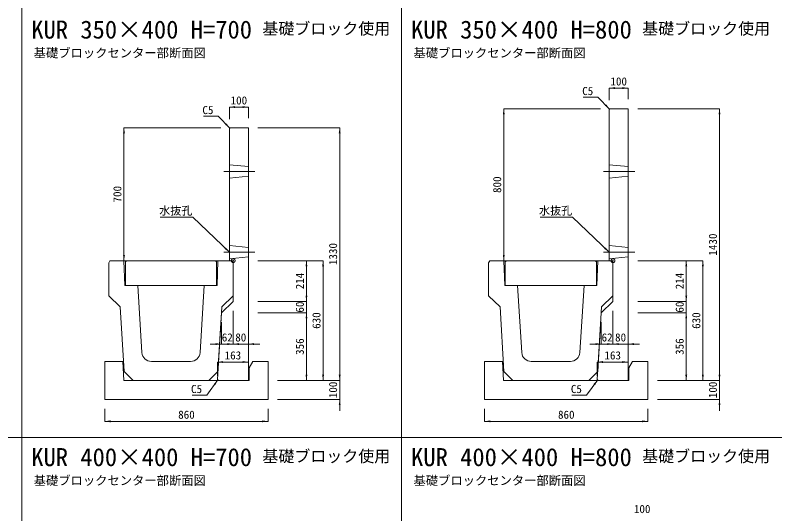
# Model space of a CAD drawing. Units: millimetres at full size, sheet at 1:40. Extents: x 86 to 35886, y -15691 to 10257.
# Drawn here: x 27852 to 31852, y -11392 to -8769 of the extents above; entities that cross this region are included whole.
import ezdxf
from ezdxf.enums import TextEntityAlignment as Align

# ---------------------------------------------------------------- set-up
doc = ezdxf.new("R2010")
doc.units = ezdxf.units.MM
doc.header["$LTSCALE"] = 40
doc.header["$PDMODE"] = 32
doc.header["$PDSIZE"] = 20
doc.linetypes.add('DASHED', pattern=[7.5, 6, -1.5])
doc.linetypes.add('USER1', pattern=[28.575, 19.05, -3.175, 3.175, -3.175])
for name, color, linetype, lineweight in [('0_2', 7, 'USER1', 5), ('パネックスKUR', 2, 'Continuous', 20), ('図枠', 5, 'Continuous', 13), ('基礎ブロック', 2, 'Continuous', 13), ('寸法線', 7, 'Continuous', 13), ('引出線', 4, 'Continuous', 13), ('本体', 2, 'Continuous', 13), ('補助線', 8, 'USER1', 13)]:
    doc.layers.add(name, color=color, linetype=linetype, lineweight=lineweight)
doc.layers.add('文字', color=7, linetype='Continuous')
doc.styles.add('ＭＳ ゴシック', font='')
doc.styles.get('ＭＳ ゴシック').set_extended_font_data('MS Gothic')

# ---------------------------------------------------------------- blocks, each defined once
blk = doc.blocks.new('filled_arrow')
at = {"color": 0, "linetype": 'Continuous', "lineweight": -2}
blk.add_solid([(7.5, 1.25), (0, 0), (7.5, -1.25)], dxfattribs=at)

msp = doc.modelspace()

# ---------------------------------------------------------------- linework, layer by layer
at = {"layer": 'パネックスKUR'}
for p, q in [((30979.55, -9265.56), (30984.55, -9260.56)), ((30979.55, -9265.56), (30979.55, -10060.56)), ((31079.55, -9260.56), (30984.55, -9260.56)), ((31079.55, -9260.56), (31079.55, -10690.56)), ((28979.55, -9365.56), (28984.55, -9360.56)), ((28979.55, -9365.56), (28979.55, -10060.56)), ((29079.55, -9360.56), (28984.55, -9360.56)), ((29079.55, -9360.56), (29079.55, -10690.56)), ((28999.55, -10060.56), (28979.55, -10060.56)), ((28999.55, -10060.56), (28999.55, -10274.56)), ((30999.55, -10060.56), (30979.55, -10060.56)), ((30999.55, -10060.56), (30999.55, -10274.56)), ((28999.55, -10274.56), (28937.55, -10334.56)), ((30999.55, -10274.56), (30937.55, -10334.56)), ((28937.55, -10334.56), (28916.85, -10685.57)), ((30937.55, -10334.56), (30916.85, -10685.57)), ((28921.55, -10690.56), (28916.85, -10685.57)), ((29079.55, -10690.56), (28921.55, -10690.56)), ((30921.55, -10690.56), (30916.85, -10685.57)), ((31079.55, -10690.56), (30921.55, -10690.56))]:
    msp.add_line(p, q, dxfattribs=at)
at = {"layer": 'パネックスKUR', "linetype": 'DASHED', "lineweight": 9}
for p, q in [((28979.55, -9555.56), (29079.55, -9565.56)), ((30979.55, -9555.56), (31079.55, -9565.56)), ((28979.55, -9625.56), (29079.55, -9615.56)), ((30979.55, -9625.56), (31079.55, -9615.56)), ((28979.55, -9980.56), (29079.55, -9990.56)), ((30979.55, -9980.56), (31079.55, -9990.56)), ((28979.55, -10050.56), (29079.55, -10040.56)), ((30979.55, -10050.56), (31079.55, -10040.56))]:
    msp.add_line(p, q, dxfattribs=at)
at = {"layer": '図枠'}
for p, q in [((27886.23, -1890.56), (27886.23, -15690.56)), ((29886.23, -1890.56), (29886.23, -15690.56)), ((18686.23, -10990.56), (35886.23, -10990.56))]:
    msp.add_line(p, q, dxfattribs=at)
at = {"layer": '基礎ブロック', "lineweight": 20}
for p, q in [((28418.55, -10590.56), (28323.55, -10590.56)), ((28323.55, -10590.56), (28323.55, -10790.56)), ((28423.55, -10690.56), (28418.55, -10590.56)), ((29102.55, -10590.56), (29083.55, -10623.56)), ((29183.55, -10590.56), (29102.55, -10590.56)), ((29183.55, -10790.56), (29183.55, -10590.56)), ((30418.55, -10590.56), (30323.55, -10590.56)), ((30323.55, -10590.56), (30323.55, -10790.56)), ((30423.55, -10690.56), (30418.55, -10590.56)), ((31102.55, -10590.56), (31083.55, -10623.56)), ((31183.55, -10590.56), (31102.55, -10590.56)), ((31183.55, -10790.56), (31183.55, -10590.56)), ((29083.55, -10623.56), (29083.55, -10690.56)), ((31083.55, -10623.56), (31083.55, -10690.56)), ((29083.55, -10690.56), (28423.55, -10690.56)), ((31083.55, -10690.56), (30423.55, -10690.56)), ((28323.55, -10790.56), (29183.55, -10790.56)), ((30323.55, -10790.56), (31183.55, -10790.56))]:
    msp.add_line(p, q, dxfattribs=at)
at = {"layer": '寸法線'}
for p, q in [((30979.55, -9152.01), (31079.55, -9152.01)), ((30979.55, -9215.56), (30979.55, -9152.01)), ((31079.55, -9210.56), (31079.55, -9152.01)), ((28979.55, -9252.01), (29079.55, -9252.01)), ((28979.55, -9315.56), (28979.55, -9252.01)), ((29079.55, -9310.56), (29079.55, -9252.01)), ((30424.55, -10060.56), (30424.55, -9260.56)), ((30934.55, -9260.56), (30424.55, -9260.56)), ((31129.55, -9260.56), (31560.39, -9260.56)), ((31560.39, -10690.56), (31560.39, -9260.56)), ((28424.55, -10060.56), (28424.55, -9360.56)), ((28934.55, -9360.56), (28424.55, -9360.56)), ((29129.55, -9360.56), (29560.39, -9360.56)), ((29560.39, -10690.56), (29560.39, -9360.56)), ((28929.55, -10060.56), (28424.55, -10060.56)), ((29129.55, -10060.56), (29472.89, -10060.56)), ((29129.55, -10060.56), (29385.39, -10060.56)), ((29385.39, -10060.56), (29385.39, -10274.56)), ((29472.89, -10060.56), (29472.89, -10690.56)), ((30929.55, -10060.56), (30424.55, -10060.56)), ((31129.55, -10060.56), (31472.89, -10060.56)), ((31129.55, -10060.56), (31385.39, -10060.56)), ((31385.39, -10060.56), (31385.39, -10274.56)), ((31472.89, -10060.56), (31472.89, -10690.56)), ((29079.55, -10125.56), (29079.55, -10499.16)), ((31079.55, -10125.56), (31079.55, -10499.16)), ((29385.39, -10214.56), (29385.39, -10394.56)), ((31385.39, -10214.56), (31385.39, -10394.56)), ((29129.55, -10274.56), (29385.39, -10274.56)), ((29129.55, -10274.56), (29385.39, -10274.56)), ((31129.55, -10274.56), (31385.39, -10274.56)), ((31129.55, -10274.56), (31385.39, -10274.56)), ((28999.55, -10324.56), (28999.55, -10499.16)), ((28999.55, -10324.56), (28999.55, -10499.16)), ((29129.55, -10334.56), (29385.39, -10334.56)), ((29129.55, -10334.56), (29385.39, -10334.56)), ((29385.39, -10334.56), (29385.39, -10690.56)), ((30999.55, -10324.56), (30999.55, -10499.16)), ((30999.55, -10324.56), (30999.55, -10499.16)), ((31129.55, -10334.56), (31385.39, -10334.56)), ((31129.55, -10334.56), (31385.39, -10334.56)), ((31385.39, -10334.56), (31385.39, -10690.56)), ((28937.55, -10384.56), (28937.55, -10499.16)), ((30937.55, -10384.56), (30937.55, -10499.16)), ((29059.55, -10499.16), (28877.55, -10499.16)), ((28939.55, -10499.16), (29139.55, -10499.16)), ((31059.55, -10499.16), (30877.55, -10499.16)), ((30939.55, -10499.16), (31139.55, -10499.16)), ((28916.55, -10593.64), (29079.55, -10593.64)), ((28916.55, -10665.56), (28916.55, -10593.64)), ((29079.55, -10665.56), (29079.55, -10593.64)), ((30916.55, -10593.64), (31079.55, -10593.64)), ((30916.55, -10665.56), (30916.55, -10593.64)), ((31079.55, -10665.56), (31079.55, -10593.64)), ((29560.39, -10630.56), (29560.39, -10850.56)), ((31560.39, -10630.56), (31560.39, -10850.56)), ((29233.55, -10690.56), (29560.39, -10690.56)), ((29233.55, -10690.56), (29472.89, -10690.56)), ((29233.55, -10690.56), (29385.39, -10690.56)), ((29233.55, -10690.56), (29560.39, -10690.56)), ((31233.55, -10690.56), (31560.39, -10690.56)), ((31233.55, -10690.56), (31472.89, -10690.56)), ((31233.55, -10690.56), (31385.39, -10690.56)), ((31233.55, -10690.56), (31560.39, -10690.56)), ((29233.55, -10790.56), (29560.39, -10790.56)), ((31233.55, -10790.56), (31560.39, -10790.56)), ((28323.55, -10840.56), (28323.55, -10905.79)), ((29183.55, -10840.56), (29183.55, -10905.79)), ((30323.55, -10840.56), (30323.55, -10905.79)), ((31183.55, -10840.56), (31183.55, -10905.79)), ((28323.55, -10905.79), (29183.55, -10905.79)), ((30323.55, -10905.79), (31183.55, -10905.79))]:
    msp.add_line(p, q, dxfattribs=at)
at = {"layer": '引出線'}
for points in [[(30982.05, -9263.06), (30920.56, -9200.35), (30842.79, -9200.35)], [(28982.05, -9363.06), (28920.56, -9300.35), (28842.79, -9300.35)], [(28979.55, -10015.56), (28787.09, -9832.12), (28615.35, -9832.12)], [(30979.55, -10015.56), (30787.09, -9832.12), (30615.35, -9832.12)], [(28919.2, -10688.07), (28860.77, -10768.33), (28783, -10768.33)], [(30919.2, -10688.07), (30860.77, -10768.33), (30783, -10768.33)]]:
    msp.add_lwpolyline(points, dxfattribs=at)
at = {"layer": '本体'}
for p, q in [((28344.55, -10072.56), (28350.55, -10060.56)), ((28344.55, -10072.56), (28344.55, -10244.56)), ((28350.55, -10060.56), (28424.55, -10060.56)), ((28424.55, -10060.56), (28429.55, -10190.56)), ((28919.55, -10060.56), (28914.55, -10190.56)), ((28919.55, -10060.56), (28993.55, -10060.56)), ((28999.55, -10072.56), (28993.55, -10060.56)), ((28999.55, -10072.56), (28999.55, -10244.56)), ((30344.55, -10072.56), (30350.55, -10060.56)), ((30344.55, -10072.56), (30344.55, -10244.56)), ((30350.55, -10060.56), (30424.55, -10060.56)), ((30424.55, -10060.56), (30429.55, -10190.56)), ((30919.55, -10060.56), (30914.55, -10190.56)), ((30919.55, -10060.56), (30993.55, -10060.56)), ((30999.55, -10072.56), (30993.55, -10060.56)), ((30999.55, -10072.56), (30999.55, -10244.56)), ((28429.55, -10190.56), (28497.05, -10190.56)), ((28497.05, -10190.56), (28519.12, -10543.68)), ((28847.05, -10190.56), (28824.98, -10543.68)), ((28847.05, -10190.56), (28914.55, -10190.56)), ((30429.55, -10190.56), (30497.05, -10190.56)), ((30497.05, -10190.56), (30519.12, -10543.68)), ((30847.05, -10190.56), (30824.98, -10543.68)), ((30847.05, -10190.56), (30914.55, -10190.56)), ((28344.55, -10244.56), (28405.05, -10302.56)), ((28999.55, -10244.56), (28939.05, -10302.56)), ((30344.55, -10244.56), (30405.05, -10302.56)), ((30999.55, -10244.56), (30939.05, -10302.56)), ((28405.05, -10302.56), (28425.19, -10643.7)), ((28939.05, -10302.56), (28918.92, -10643.7)), ((30405.05, -10302.56), (30425.19, -10643.7)), ((30939.05, -10302.56), (30918.92, -10643.7)), ((28569.02, -10590.56), (28775.08, -10590.56)), ((30569.02, -10590.56), (30775.08, -10590.56)), ((28472.05, -10690.56), (28425.19, -10643.7)), ((28872.05, -10690.56), (28918.92, -10643.7)), ((30472.05, -10690.56), (30425.19, -10643.7)), ((30872.05, -10690.56), (30918.92, -10643.7)), ((28472.05, -10690.56), (28872.05, -10690.56)), ((30472.05, -10690.56), (30872.05, -10690.56))]:
    msp.add_line(p, q, dxfattribs=at)
at = {"layer": '本体', "lineweight": 20}
for points in [[(28432.05, -10190.56), (28432.05, -10066.56), (28438.05, -10060.56), (28906.05, -10060.56), (28912.05, -10066.56), (28912.05, -10190.56)], [(30432.05, -10190.56), (30432.05, -10066.56), (30438.05, -10060.56), (30906.05, -10060.56), (30912.05, -10066.56), (30912.05, -10190.56)]]:
    msp.add_lwpolyline(points, close=True, dxfattribs=at)
at = {"layer": '本体'}
for centre, start, end in [((28569.02, -10540.56), 183.57633, 270), ((28775.08, -10540.56), 270, 356.42367), ((30569.02, -10540.56), 183.57633, 270), ((30775.08, -10540.56), 270, 356.42367)]:
    msp.add_arc(centre, 50, start, end, dxfattribs=at)
at = {"layer": '補助線'}
for p, q in [((28950.19, -9590.56), (29113.91, -9590.56)), ((30950.19, -9590.56), (31113.91, -9590.56)), ((28950.19, -10015.56), (29113.91, -10015.56)), ((30950.19, -10015.56), (31113.91, -10015.56))]:
    msp.add_line(p, q, dxfattribs=at)
for p in [(28999.55, -10060.56), (30999.55, -10060.56)]:
    msp.add_point(p, dxfattribs=at)

# ---------------------------------------------------------------- block references
at = {"layer": '寸法線', "xscale": 4, "yscale": 4}
for p in [(30979.55, -9152.01), (28979.55, -9252.01), (28999.55, -10499.16), (29079.55, -10499.16), (30999.55, -10499.16), (31079.55, -10499.16), (28916.55, -10593.64), (30916.55, -10593.64), (28323.55, -10905.79), (30323.55, -10905.79)]:
    msp.add_blockref('filled_arrow', p, dxfattribs=at)
for p, rotation in [((31079.55, -9152.01), 180), ((29079.55, -9252.01), 180), ((30424.55, -9260.56), 270), ((31560.39, -9260.56), 270), ((28424.55, -9360.56), 270), ((29560.39, -9360.56), 270), ((28424.55, -10060.56), 90), ((30424.55, -10060.56), 90), ((29385.39, -10060.56), 270), ((29472.89, -10060.56), 270), ((31385.39, -10060.56), 270), ((31472.89, -10060.56), 270), ((29385.39, -10274.56), 90), ((29385.39, -10274.56), 90), ((31385.39, -10274.56), 90), ((31385.39, -10274.56), 90), ((29385.39, -10334.56), 270), ((29385.39, -10334.56), 270), ((31385.39, -10334.56), 270), ((31385.39, -10334.56), 270), ((28937.55, -10499.16), 180), ((28999.55, -10499.16), 180), ((30937.55, -10499.16), 180), ((30999.55, -10499.16), 180), ((29079.55, -10593.64), 180), ((31079.55, -10593.64), 180), ((29385.39, -10690.56), 90), ((29472.89, -10690.56), 90), ((29560.39, -10690.56), 90), ((29560.39, -10690.56), 90), ((31385.39, -10690.56), 90), ((31472.89, -10690.56), 90), ((31560.39, -10690.56), 90), ((31560.39, -10690.56), 90), ((29560.39, -10790.56), 270), ((31560.39, -10790.56), 270), ((29183.55, -10905.79), 180), ((31183.55, -10905.79), 180)]:
    msp.add_blockref('filled_arrow', p, dxfattribs=dict(at, rotation=rotation))
at = {"layer": '引出線', "xscale": 4, "yscale": 4}
for p, rotation in [((30982.05, -9263.06), 134.4), ((28982.05, -9363.06), 134.4), ((28979.55, -10015.56), 136.4), ((30979.55, -10015.56), 136.4), ((28919.2, -10688.07), 233.9), ((30919.2, -10688.07), 233.9)]:
    msp.add_blockref('filled_arrow', p, dxfattribs=dict(at, rotation=rotation))

# ---------------------------------------------------------------- texts
at = {"layer": '0_2', "style": 'ＭＳ ゴシック'}
for p in [(27948.99, -9004.99), (29948.99, -9004.99), (27948.99, -11254.99), (29948.99, -11254.99)]:
    msp.add_text('基礎ブロックセンター部断面図', height=47.47, dxfattribs=at).set_placement(p, align=Align.BOTTOM_LEFT)
at = {"layer": '寸法線', "style": 'ＭＳ ゴシック'}
for s, p in [('100', (31029.55, -9117.01)), ('100', (29029.55, -9217.01)), ('62', (28968.55, -10464.16)), ('80', (29039.55, -10464.16)), ('62', (30968.55, -10464.16)), ('80', (31039.55, -10464.16)), ('163', (28998.05, -10558.64)), ('163', (30998.05, -10558.64)), ('860', (28753.55, -10870.79)), ('860', (30753.55, -10870.79)), ('100', (31153.23, -11367.01))]:
    msp.add_text(s, height=42.72, dxfattribs=at).set_placement(p, align=Align.MIDDLE_CENTER)
for s, p in [('800', (30389.55, -9660.56)), ('700', (28389.55, -9710.56)), ('1430', (31525.39, -9975.56)), ('1330', (29525.39, -10025.56)), ('214', (29350.39, -10167.56)), ('214', (31350.39, -10167.56)), ('60', (29350.39, -10304.56)), ('60', (31350.39, -10304.56)), ('630', (29437.89, -10375.56)), ('630', (31437.89, -10375.56)), ('356', (29350.39, -10512.56)), ('356', (31350.39, -10512.56)), ('100', (29525.39, -10740.56)), ('100', (31525.39, -10740.56))]:
    msp.add_text(s, height=42.72, rotation=90, dxfattribs=at).set_placement(p, align=Align.MIDDLE_CENTER)
at = {"layer": '引出線', "style": 'ＭＳ ゴシック'}
for s, p in [('C5', (30895.56, -9146.35)), ('C5', (28895.56, -9246.35)), ('水抜孔', (28784.84, -9775.83)), ('水抜孔', (30784.84, -9775.83)), ('C5', (28835.77, -10714.33)), ('C5', (30835.77, -10714.33))]:
    msp.add_text(s, height=42.72, dxfattribs=at).set_placement(p, align=Align.TOP_RIGHT)
at = {"layer": '文字', "style": 'ＭＳ ゴシック'}
for s, p in [('KUR 350×400 H=700', (27936.23, -8920.06)), ('KUR 350×400 H=800', (29936.23, -8920.06)), ('KUR 400×400 H=700', (27936.23, -11170.06)), ('KUR 400×400 H=800', (29936.23, -11170.06))]:
    msp.add_text(s, height=94.94, dxfattribs=at).set_placement(p, align=Align.BOTTOM_LEFT)
for p in [(29826.61, -8839.1), (31826.61, -8839.1), (29826.61, -11089.1), (31826.61, -11089.1)]:
    msp.add_text('基礎ブロック使用', height=61.71, dxfattribs=at).set_placement(p, align=Align.MIDDLE_RIGHT)

doc.saveas('drawing.dxf')
